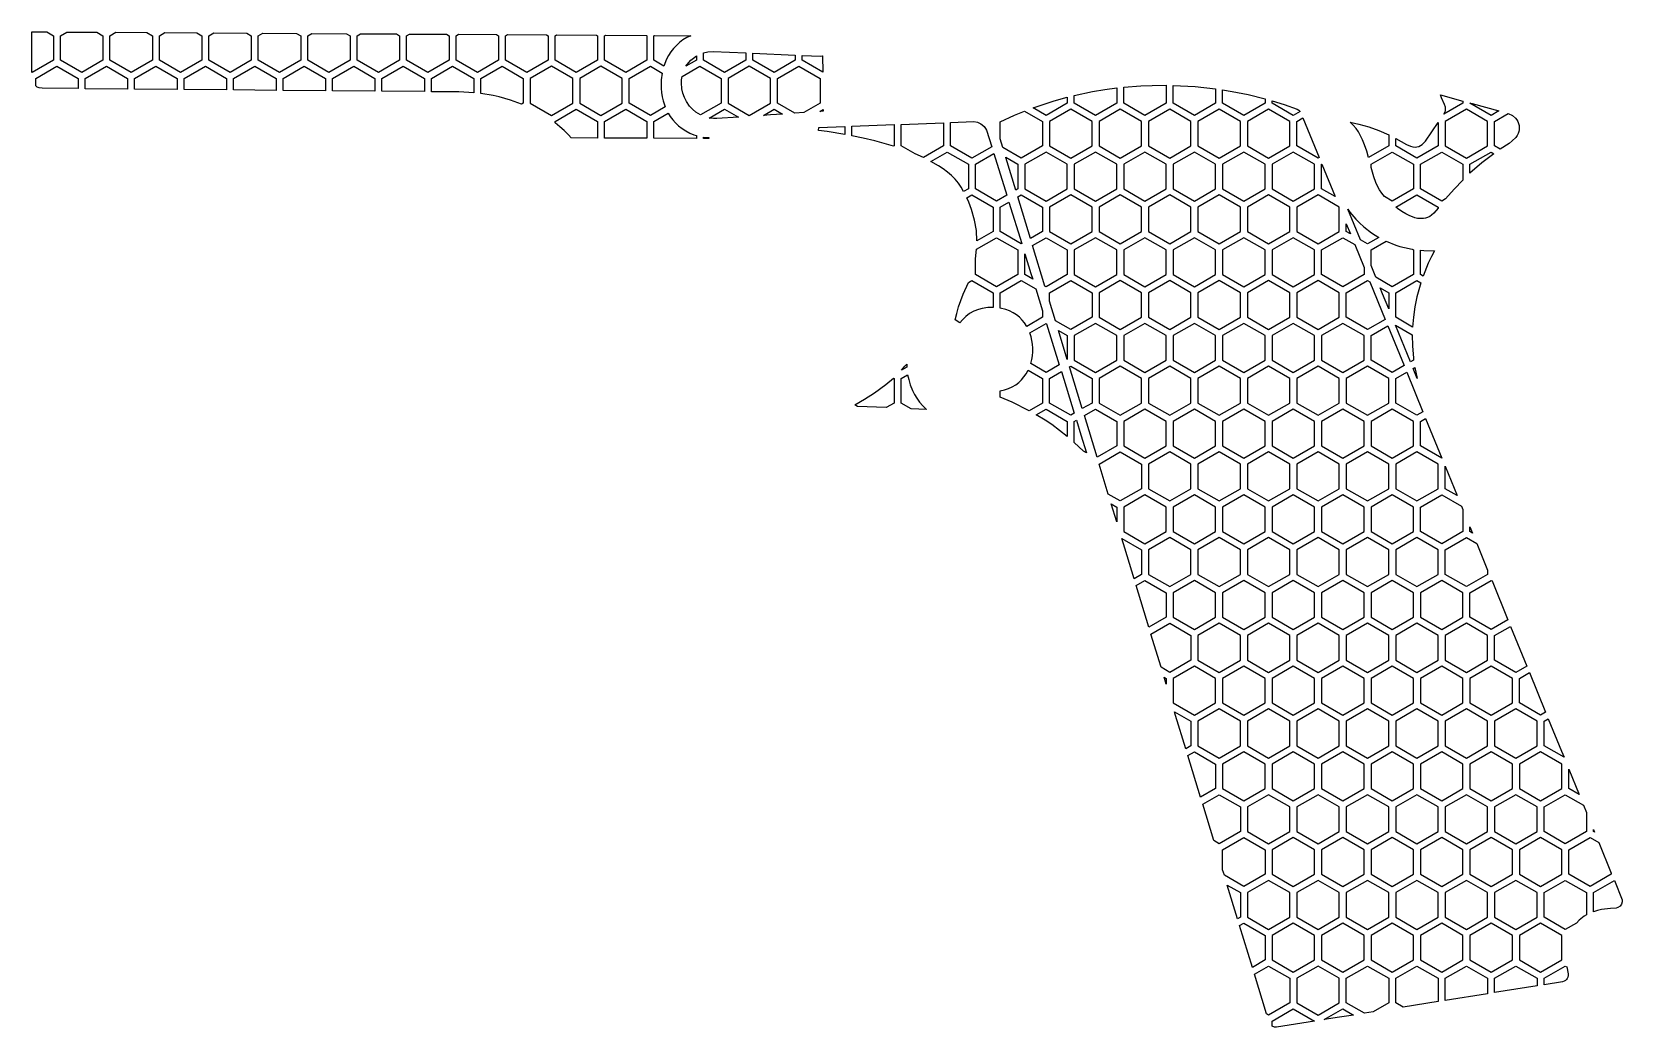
# Model space of a CAD drawing. Header units: millimetres. Extents: x 32 to 146, y -150 to -79.
import ezdxf

# ---------------------------------------------------------------- set-up
doc = ezdxf.new("R2010")
doc.units = ezdxf.units.MM

# ---------------------------------------------------------------- blocks, each defined once
blk = doc.blocks.new('HEX')
blk.add_lwpolyline([(1.516, 0.875), (0, 1.75), (-1.516, 0.875), (-1.516, -0.875), (0, -1.75), (1.516, -0.875)], close=True)

msp = doc.modelspace()

# ---------------------------------------------------------------- linework, layer by layer
for points in [[(31.953, -81.54), (31.953, -78.654), (33.026, -78.66), (33.499, -78.933), (33.499, -80.683), (31.984, -81.558), (31.953, -81.54)], [(34.458, -78.669), (36.593, -78.681), (37.03, -78.933), (37.03, -80.683), (35.515, -81.558), (33.999, -80.683), (33.999, -78.933), (34.458, -78.669)], [(37.954, -78.689), (40.161, -78.702), (40.562, -78.933), (40.562, -80.683), (39.046, -81.558), (37.53, -80.683), (37.53, -78.933), (37.954, -78.689)], [(41.449, -78.71), (43.728, -78.723), (44.093, -78.933), (44.093, -80.683), (42.577, -81.558), (41.062, -80.683), (41.062, -78.933), (41.449, -78.71)], [(44.945, -78.73), (47.296, -78.744), (47.624, -78.933), (47.624, -80.683), (46.108, -81.558), (44.593, -80.683), (44.593, -78.933), (44.945, -78.73)], [(48.44, -78.751), (50.863, -78.765), (51.155, -78.933), (51.155, -80.683), (49.639, -81.558), (48.124, -80.683), (48.124, -78.933), (48.44, -78.751)], [(51.936, -78.771), (54.43, -78.786), (54.686, -78.933), (54.686, -80.683), (53.17, -81.558), (51.655, -80.683), (51.655, -78.933), (51.936, -78.771)], [(55.431, -78.792), (57.998, -78.807), (58.217, -78.933), (58.217, -80.683), (56.701, -81.558), (55.186, -80.683), (55.186, -78.933), (55.431, -78.792)], [(58.927, -78.812), (61.565, -78.828), (61.748, -78.933), (61.748, -80.683), (60.232, -81.558), (58.717, -80.683), (58.717, -78.933), (58.927, -78.812)], [(62.422, -78.833), (65.132, -78.849), (65.279, -78.933), (65.279, -80.683), (63.764, -81.558), (62.248, -80.683), (62.248, -78.933), (62.422, -78.833)], [(65.918, -78.853), (68.7, -78.87), (68.81, -78.933), (68.81, -80.683), (67.295, -81.558), (65.779, -80.683), (65.779, -78.933), (65.918, -78.853)], [(69.413, -78.874), (72.267, -78.891), (72.341, -78.933), (72.341, -80.683), (70.826, -81.558), (69.31, -80.683), (69.31, -78.933), (69.413, -78.874)], [(72.909, -78.894), (75.835, -78.912), (75.872, -78.933), (75.872, -80.683), (74.357, -81.558), (72.841, -80.683), (72.841, -78.933), (72.909, -78.894)], [(76.404, -78.915), (79.006, -78.93), (78.716, -79.071), (78.447, -79.236), (78.199, -79.421), (77.973, -79.627), (77.768, -79.851), (77.584, -80.091), (77.421, -80.346), (77.28, -80.613), (77.089, -81.097), (76.372, -80.683), (76.372, -78.933), (76.404, -78.915)], [(78.662, -81.112), (78.857, -80.841), (79.008, -80.68), (79.189, -80.523), (79.403, -80.375), (79.403, -80.683), (78.662, -81.112)], [(79.909, -80.154), (80.226, -80.088), (80.592, -80.063), (82.935, -80.161), (82.935, -80.683), (81.419, -81.558), (79.903, -80.683), (79.909, -80.154)], [(83.435, -80.182), (86.466, -80.313), (86.466, -80.683), (84.95, -81.558), (83.435, -80.683), (83.435, -80.182)], [(88.279, -80.387), (88.379, -80.369), (88.415, -80.379), (88.424, -81.526), (86.966, -80.683), (86.966, -80.334), (88.279, -80.387)], [(35.265, -82.709), (32.703, -82.687), (32.48, -82.652), (32.346, -82.594), (32.234, -82.518), (32.234, -81.991), (33.749, -81.116), (35.265, -81.991), (35.265, -82.709)], [(38.796, -82.74), (35.765, -82.714), (35.765, -81.991), (37.28, -81.116), (38.796, -81.991), (38.796, -82.74)], [(42.327, -82.77), (39.296, -82.744), (39.296, -81.991), (40.812, -81.116), (42.327, -81.991), (42.327, -82.77)], [(45.858, -82.801), (42.827, -82.775), (42.827, -81.991), (44.343, -81.116), (45.858, -81.991), (45.858, -82.801)], [(49.389, -82.831), (46.358, -82.805), (46.358, -81.991), (47.874, -81.116), (49.389, -81.991), (49.389, -82.831)], [(52.92, -82.862), (49.889, -82.835), (49.889, -81.991), (51.405, -81.116), (52.92, -81.991), (52.92, -82.862)], [(56.451, -82.892), (53.42, -82.866), (53.42, -81.991), (54.936, -81.116), (56.451, -81.991), (56.451, -82.892)], [(59.982, -82.923), (56.951, -82.896), (56.951, -81.991), (58.467, -81.116), (59.982, -81.991), (59.982, -82.923)], [(63.514, -82.999), (62.451, -82.939), (60.482, -82.927), (60.482, -81.991), (61.998, -81.116), (63.514, -81.991), (63.514, -82.999)], [(66.921, -83.813), (66.131, -83.527), (65.322, -83.3), (64.89, -83.203), (64.014, -83.056), (64.014, -81.991), (65.529, -81.116), (67.045, -81.991), (67.045, -83.741), (66.921, -83.813)], [(76.96, -81.6), (76.893, -82.077), (76.879, -82.382), (76.887, -82.688), (76.916, -82.993), (76.967, -83.294), (77.038, -83.59), (77.182, -84.005), (76.122, -84.616), (74.607, -83.741), (74.607, -81.991), (76.122, -81.116), (76.96, -81.6)], [(79.701, -84.589), (79.366, -84.38), (79.131, -84.182), (78.921, -83.952), (78.705, -83.639), (78.555, -83.344), (78.444, -83.037), (78.371, -82.724), (78.335, -82.301), (78.345, -82.091), (78.378, -81.853), (79.653, -81.116), (81.169, -81.991), (81.169, -83.741), (79.701, -84.589)], [(87.068, -84.413), (86.44, -84.457), (85.2, -83.741), (85.2, -81.991), (86.716, -81.116), (88.231, -81.991), (88.231, -83.741), (87.068, -84.413)], [(106.387, -83.2), (107.689, -82.921), (108.576, -82.772), (109.418, -82.659), (109.418, -83.741), (107.902, -84.616), (106.387, -83.741), (106.387, -83.2)], [(109.918, -82.607), (111.14, -82.509), (111.958, -82.476), (112.949, -82.471), (112.949, -83.741), (111.433, -84.616), (109.918, -83.741), (109.918, -82.607)], [(113.449, -82.479), (115.013, -82.565), (116.48, -82.725), (116.48, -83.741), (114.964, -84.616), (113.449, -83.741), (113.449, -82.479)], [(116.98, -82.797), (117.658, -82.908), (118.8, -83.134), (120.011, -83.431), (120.011, -83.741), (118.495, -84.616), (116.98, -83.741), (116.98, -82.797)], [(104.014, -83.878), (104.949, -83.58), (105.887, -83.32), (105.887, -83.741), (104.371, -84.616), (103.446, -84.083), (104.014, -83.878)], [(120.511, -83.57), (121.381, -83.84), (122.293, -84.171), (122.415, -84.241), (122.509, -84.338), (122.027, -84.616), (120.511, -83.741), (120.511, -83.57)], [(132.774, -84.524), (132.884, -84.286), (132.901, -84.177), (132.892, -84.038), (132.829, -83.836), (132.604, -83.367), (132.544, -83.157), (134.135, -83.595), (134.135, -83.741), (132.774, -84.524)], [(134.635, -83.741), (134.79, -83.775), (136.699, -84.3), (136.151, -84.616), (134.635, -83.741)], [(72.341, -86.238), (70.458, -86.23), (70.262, -86.008), (69.953, -85.701), (69.665, -85.445), (69.31, -85.161), (69.31, -85.049), (70.826, -84.174), (72.341, -85.049), (72.341, -86.238)], [(75.872, -86.253), (72.841, -86.24), (72.841, -85.049), (74.357, -84.174), (75.872, -85.049), (75.872, -86.253)], [(79.403, -86.267), (76.372, -86.255), (76.372, -85.049), (77.398, -84.457), (77.538, -84.688), (77.716, -84.932), (77.916, -85.16), (78.137, -85.37), (78.379, -85.561), (78.643, -85.731), (78.928, -85.878), (79.234, -86), (79.403, -86.05), (79.403, -86.267)], [(82.401, -84.741), (80.86, -84.848), (80.63, -84.845), (80.325, -84.806), (81.419, -84.174), (82.401, -84.741)], [(85.549, -84.52), (84.692, -84.58), (84.186, -84.616), (84.95, -84.174), (85.549, -84.52)], [(88.447, -84.316), (88.213, -84.333), (88.207, -84.333), (88.446, -84.195), (88.447, -84.316)], [(95.616, -87.633), (95.018, -87.371), (94.028, -86.799), (94.028, -85.259), (97.059, -85.142), (97.059, -86.799), (95.616, -87.633)], [(97.559, -85.122), (99.21, -85.062), (99.474, -85.111), (99.713, -85.222), (99.82, -85.298), (99.948, -85.42), (100.054, -85.562), (100.118, -85.681), (100.489, -86.858), (99.074, -87.674), (97.559, -86.799), (97.559, -85.122)], [(101.09, -86.289), (101.09, -85.074), (102.119, -84.602), (102.841, -84.31), (104.121, -85.049), (104.121, -86.799), (102.606, -87.674), (101.278, -86.908), (101.09, -86.289)], [(122.714, -84.797), (123.871, -87.629), (123.792, -87.674), (122.277, -86.799), (122.277, -85.049), (122.714, -84.797)], [(127.396, -87.633), (127.265, -87.162), (127.117, -86.717), (126.97, -86.354), (126.834, -86.073), (126.679, -85.803), (126.503, -85.548), (126.305, -85.311), (126.082, -85.095), (126.697, -85.234), (127.423, -85.443), (128.134, -85.7), (128.839, -86.007), (128.839, -86.799), (127.396, -87.633)], [(129.339, -86.261), (130.099, -86.696), (130.387, -86.826), (130.552, -86.87), (130.72, -86.886), (130.856, -86.872), (130.988, -86.834), (131.11, -86.775), (131.222, -86.697), (131.468, -86.447), (132.37, -85.127), (132.37, -86.799), (130.854, -87.674), (129.339, -86.799), (129.339, -86.261)], [(138.152, -85.35), (138.161, -85.638), (138.135, -85.78), (138.087, -85.918), (138.013, -86.06), (137.92, -86.189), (137.661, -86.444), (137.429, -86.616), (136.802, -87.031), (136.401, -86.799), (136.401, -85.049), (137.366, -84.492), (137.67, -84.632), (137.884, -84.806), (137.981, -84.929), (138.059, -85.065), (138.152, -85.35)], [(80.286, -86.207), (80.293, -86.271), (79.903, -86.269), (79.903, -86.162), (80.286, -86.207)], [(89.997, -85.982), (88.753, -85.778), (88.131, -85.706), (88.14, -85.486), (89.997, -85.415), (89.997, -85.982)], [(93.487, -86.823), (92.137, -86.444), (91.31, -86.247), (90.497, -86.076), (90.497, -85.395), (93.528, -85.278), (93.528, -86.799), (93.487, -86.823)], [(98.482, -90.055), (98.301, -89.733), (98.11, -89.449), (97.885, -89.176), (97.627, -88.917), (97.34, -88.669), (97.026, -88.433), (96.688, -88.208), (96.151, -87.901), (97.309, -87.232), (98.824, -88.107), (98.824, -89.857), (98.482, -90.055)], [(100.641, -87.347), (101.562, -90.316), (100.84, -90.732), (99.324, -89.857), (99.324, -88.107), (100.641, -87.347)], [(128.539, -90.404), (128.354, -90.173), (128.187, -89.933), (128.039, -89.68), (127.911, -89.412), (127.764, -89.006), (127.575, -88.337), (127.573, -88.107), (129.089, -87.232), (130.604, -88.107), (130.604, -89.857), (129.089, -90.732), (128.539, -90.404)], [(134.129, -89.231), (133.499, -89.885), (132.891, -90.576), (132.62, -90.732), (131.104, -89.857), (131.104, -88.107), (132.62, -87.232), (134.135, -88.107), (134.129, -89.231)], [(136.345, -87.351), (135.478, -88.016), (134.635, -88.748), (134.635, -88.107), (136.151, -87.232), (136.345, -87.351)], [(102.203, -89.945), (101.499, -87.633), (101.492, -87.609), (102.356, -88.107), (102.356, -89.857), (102.203, -89.945)], [(124.062, -88.096), (125.01, -90.416), (124.042, -89.857), (124.042, -88.107), (124.062, -88.096)], [(99.44, -93.58), (99.396, -92.842), (99.27, -92.104), (99.052, -91.34), (98.85, -90.816), (98.708, -90.502), (99.074, -90.29), (100.59, -91.165), (100.59, -92.915), (99.44, -93.58)], [(101.713, -90.806), (102.634, -93.774), (102.606, -93.79), (101.09, -92.915), (101.09, -91.165), (101.713, -90.806)], [(103.26, -93.413), (102.353, -90.436), (102.606, -90.29), (104.121, -91.165), (104.121, -92.915), (103.26, -93.413)], [(132.36, -91.24), (132.048, -91.606), (131.899, -91.737), (131.768, -91.827), (131.612, -91.904), (131.464, -91.952), (131.313, -91.98), (131.107, -91.988), (130.899, -91.968), (130.691, -91.922), (130.287, -91.773), (130.049, -91.652), (129.769, -91.485), (129.463, -91.274), (129.339, -91.165), (130.854, -90.29), (132.37, -91.165), (132.36, -91.24)], [(126.07, -91.525), (126.5, -92.036), (126.756, -92.295), (127.06, -92.571), (127.61, -92.995), (128.131, -93.324), (127.323, -93.79), (126.821, -93.501), (125.929, -91.32), (126.07, -91.525)], [(126.099, -93.084), (125.808, -92.915), (125.808, -92.37), (126.099, -93.084)], [(99.324, -94.861), (99.416, -94.171), (100.84, -93.349), (102.356, -94.224), (102.356, -95.974), (100.84, -96.849), (99.324, -95.974), (99.324, -94.861)], [(104.292, -96.803), (103.409, -93.904), (104.371, -93.349), (105.887, -94.224), (105.887, -95.974), (104.371, -96.849), (104.292, -96.803)], [(126.408, -93.839), (127.073, -95.468), (127.073, -95.974), (125.558, -96.849), (124.042, -95.974), (124.042, -94.224), (125.558, -93.349), (126.408, -93.839)], [(128.657, -93.598), (129.34, -93.877), (129.64, -93.974), (129.953, -94.06), (130.523, -94.176), (130.604, -94.224), (130.604, -95.974), (129.089, -96.849), (127.915, -96.171), (127.573, -95.337), (127.573, -94.224), (128.657, -93.598)], [(131.341, -94.27), (132.117, -94.28), (131.895, -94.685), (131.663, -95.17), (131.295, -96.083), (131.104, -95.974), (131.104, -94.25), (131.341, -94.27)], [(102.856, -94.489), (103.291, -95.894), (103.416, -96.297), (102.856, -95.974), (102.856, -94.489)], [(100.59, -98.327), (100.207, -98.337), (99.817, -98.396), (99.545, -98.469), (99.21, -98.602), (98.908, -98.77), (98.637, -98.972), (98.398, -99.204), (98.225, -99.416), (97.888, -99.221), (97.996, -98.759), (98.128, -98.292), (98.283, -97.832), (98.46, -97.381), (98.822, -96.552), (99.074, -96.407), (100.59, -97.282), (100.59, -98.327)], [(103.634, -97), (104.121, -98.571), (104.121, -99.032), (102.996, -99.681), (102.837, -99.435), (102.667, -99.224), (102.475, -99.03), (102.261, -98.855), (102.025, -98.701), (101.768, -98.57), (101.488, -98.465), (101.09, -98.373), (101.09, -97.282), (102.606, -96.407), (103.634, -97)], [(104.621, -97.883), (104.621, -97.282), (106.137, -96.407), (107.652, -97.282), (107.652, -99.032), (106.137, -99.907), (105.046, -99.277), (104.621, -97.883)], [(127.497, -96.507), (128.588, -99.176), (127.323, -99.907), (125.808, -99.032), (125.808, -97.282), (127.323, -96.407), (127.497, -96.507)], [(131.132, -96.567), (130.855, -97.574), (130.712, -98.274), (130.602, -99.025), (130.541, -99.726), (129.339, -99.032), (129.339, -97.282), (130.854, -96.407), (131.132, -96.567)], [(128.839, -98.428), (128.4, -97.355), (128.224, -96.927), (128.839, -97.282), (128.839, -98.428)], [(104.407, -99.495), (105.314, -102.42), (104.371, -102.965), (103.276, -102.332), (103.351, -102.046), (103.397, -101.775), (103.421, -101.501), (103.424, -101.226), (103.405, -100.951), (103.365, -100.68), (103.303, -100.413), (103.211, -100.134), (104.371, -99.465), (104.407, -99.495)], [(128.779, -99.644), (129.935, -102.476), (129.089, -102.965), (127.573, -102.09), (127.573, -100.34), (128.779, -99.644)], [(130.519, -100.29), (130.532, -101.097), (130.604, -101.934), (130.604, -102.09), (130.389, -102.214), (129.317, -99.596), (130.519, -100.29)], [(105.887, -102.038), (105.259, -99.977), (105.887, -100.34), (105.887, -102.038)], [(94.49, -103.138), (94.563, -103.479), (94.676, -103.856), (94.838, -104.256), (94.978, -104.53), (95.146, -104.806), (95.344, -105.08), (95.576, -105.349), (95.843, -105.608), (94.74, -105.559), (94.028, -105.148), (94.028, -103.398), (94.49, -103.138)], [(94.053, -102.806), (94.297, -102.529), (94.427, -102.367), (94.429, -102.589), (94.053, -102.806)], [(103.163, -105.701), (101.958, -105.095), (101.09, -104.722), (101.09, -104.289), (101.415, -104.216), (101.699, -104.118), (101.962, -103.993), (102.202, -103.845), (102.422, -103.675), (102.619, -103.485), (102.795, -103.277), (102.95, -103.054), (103.089, -102.802), (104.121, -103.398), (104.121, -105.148), (103.163, -105.701)], [(105.466, -102.91), (106.387, -105.878), (106.137, -106.023), (104.621, -105.148), (104.621, -103.398), (105.466, -102.91)], [(106.956, -105.548), (106.05, -102.573), (106.137, -102.523), (107.652, -103.398), (107.652, -105.148), (106.956, -105.548)], [(130.126, -102.943), (131.283, -105.775), (130.854, -106.023), (129.339, -105.148), (129.339, -103.398), (130.126, -102.943)], [(130.706, -102.608), (130.87, -103.39), (130.58, -102.681), (130.706, -102.608)], [(90.715, -105.273), (91.402, -104.882), (92.121, -104.422), (92.922, -103.838), (93.479, -103.369), (93.528, -103.398), (93.528, -105.148), (92.953, -105.48), (90.916, -105.389), (90.715, -105.273)], [(105.887, -107.529), (104.775, -106.692), (104.311, -106.382), (103.668, -105.987), (104.371, -105.581), (105.887, -106.456), (105.887, -107.529)], [(108.012, -109.017), (107.106, -106.04), (107.902, -105.581), (109.418, -106.456), (109.418, -108.206), (108.012, -109.017)], [(106.539, -106.368), (106.863, -107.416), (107.266, -108.713), (107.054, -108.591), (106.387, -107.956), (106.387, -106.456), (106.539, -106.368)], [(131.474, -106.242), (132.63, -109.074), (132.62, -109.081), (131.104, -108.206), (131.104, -106.456), (131.474, -106.242)], [(108.813, -111.645), (108.162, -109.508), (109.668, -108.639), (111.183, -109.514), (111.183, -111.264), (109.668, -112.139), (108.813, -111.645)], [(132.87, -109.661), (133.727, -111.758), (132.87, -111.264), (132.87, -109.661)], [(109.418, -113.631), (109.026, -112.346), (109.418, -112.572), (109.418, -113.631)], [(134.135, -112.759), (134.135, -114.322), (132.62, -115.197), (131.104, -114.322), (131.104, -112.572), (132.62, -111.697), (134.035, -112.514), (134.135, -112.759)], [(134.635, -113.983), (134.816, -114.426), (134.635, -114.322), (134.635, -113.983)], [(110.653, -117.686), (109.987, -115.501), (109.78, -114.819), (111.183, -115.63), (111.183, -117.38), (110.653, -117.686)], [(135.125, -115.181), (135.901, -117.082), (135.901, -117.38), (134.385, -118.255), (132.87, -117.38), (132.87, -115.63), (134.385, -114.755), (135.125, -115.181)], [(111.709, -121.153), (110.802, -118.177), (111.433, -117.813), (112.949, -118.688), (112.949, -120.438), (111.709, -121.153)], [(136.214, -117.849), (137.347, -120.622), (136.151, -121.313), (134.635, -120.438), (134.635, -118.688), (136.151, -117.813), (136.214, -117.849)], [(112.58, -124.013), (111.858, -121.644), (113.199, -120.871), (114.714, -121.746), (114.714, -123.496), (113.199, -124.371), (112.58, -124.013)], [(137.538, -121.089), (138.694, -123.921), (137.916, -124.371), (136.401, -123.496), (136.401, -121.746), (137.538, -121.089)], [(112.793, -124.714), (112.949, -124.804), (112.949, -125.224), (112.793, -124.714)], [(138.885, -124.389), (140.042, -127.221), (139.682, -127.429), (138.166, -126.554), (138.166, -124.804), (138.885, -124.389)], [(114.349, -129.822), (113.625, -127.445), (113.547, -127.188), (114.714, -127.862), (114.714, -129.612), (114.349, -129.822)], [(140.233, -127.688), (141.177, -129.999), (141.354, -130.433), (139.932, -129.612), (139.932, -127.862), (140.233, -127.688)], [(115.405, -133.29), (114.499, -130.313), (114.964, -130.045), (116.48, -130.92), (116.48, -132.67), (115.405, -133.29)], [(141.698, -131.274), (142.444, -133.1), (141.698, -132.67), (141.698, -131.274)], [(116.347, -136.382), (115.555, -133.781), (116.73, -133.103), (118.245, -133.978), (118.245, -135.728), (116.73, -136.603), (116.347, -136.382)], [(142.963, -134.372), (142.963, -135.728), (141.448, -136.603), (139.932, -135.728), (139.932, -133.978), (141.448, -133.103), (142.752, -133.856), (142.963, -134.372)], [(116.98, -138.459), (116.98, -137.036), (118.495, -136.161), (120.011, -137.036), (120.011, -138.786), (118.495, -139.661), (117.101, -138.855), (116.98, -138.459)], [(143.842, -136.524), (144.729, -138.695), (144.729, -138.786), (143.213, -139.661), (141.698, -138.786), (141.698, -137.036), (143.213, -136.161), (143.842, -136.524)], [(143.533, -135.768), (143.463, -135.728), (143.463, -135.597), (143.533, -135.768)], [(118.046, -141.959), (117.314, -139.556), (118.245, -140.094), (118.245, -141.844), (118.046, -141.959)], [(142.8, -141.782), (142.441, -142.054), (142.235, -142.264), (141.448, -142.719), (139.932, -141.844), (139.932, -140.094), (141.448, -139.219), (142.963, -140.094), (142.963, -141.687), (142.8, -141.782)], [(145.502, -140.602), (145.508, -140.755), (145.458, -140.926), (145.353, -141.069), (145.204, -141.167), (145.085, -141.201), (144.666, -141.224), (144.028, -141.31), (143.741, -141.377), (143.463, -141.463), (143.463, -140.094), (144.949, -139.236), (145.502, -140.602)], [(119.102, -145.427), (118.195, -142.45), (118.495, -142.277), (120.011, -143.152), (120.011, -144.902), (119.102, -145.427)], [(120.114, -148.75), (119.252, -145.918), (120.261, -145.335), (121.777, -146.21), (121.777, -147.96), (120.261, -148.835), (120.114, -148.75)], [(127.721, -148.605), (127.097, -148.704), (125.808, -147.96), (125.808, -146.21), (127.323, -145.335), (128.839, -146.21), (128.839, -147.96), (127.721, -148.605)], [(132.37, -147.867), (129.866, -148.264), (129.339, -147.96), (129.339, -146.21), (130.854, -145.335), (132.37, -146.21), (132.37, -147.867)], [(135.901, -147.306), (132.87, -147.787), (132.87, -146.21), (134.385, -145.335), (135.901, -146.21), (135.901, -147.306)], [(139.432, -146.745), (136.401, -147.227), (136.401, -146.21), (137.916, -145.335), (139.432, -146.21), (139.432, -146.745)], [(141.551, -145.394), (141.652, -145.886), (141.654, -146.02), (141.631, -146.121), (141.588, -146.215), (141.527, -146.298), (141.45, -146.367), (141.36, -146.421), (141.257, -146.455), (139.932, -146.666), (139.932, -146.21), (141.448, -145.335), (141.551, -145.394)], [(123.542, -149.268), (120.837, -149.698), (120.677, -149.691), (120.511, -149.624), (120.511, -149.268), (122.027, -148.393), (123.542, -149.268)], [(126.313, -148.829), (125.316, -148.987), (124.229, -149.16), (125.558, -148.393), (126.313, -148.829)]]:
    msp.add_lwpolyline(points, close=True)

# ---------------------------------------------------------------- block references
for p in [(69.06, -82.866), (72.591, -82.866), (83.185, -82.866), (106.137, -85.924), (109.668, -85.924), (113.199, -85.924), (116.73, -85.924), (120.261, -85.924), (134.385, -85.924), (104.371, -88.982), (107.902, -88.982), (111.433, -88.982), (114.964, -88.982), (118.495, -88.982), (122.027, -88.982), (106.137, -92.04), (109.668, -92.04), (113.199, -92.04), (116.73, -92.04), (120.261, -92.04), (123.792, -92.04), (107.902, -95.099), (111.433, -95.099), (114.964, -95.099), (118.495, -95.099), (122.027, -95.099), (109.668, -98.157), (113.199, -98.157), (116.73, -98.157), (120.261, -98.157), (123.792, -98.157), (107.902, -101.215), (111.433, -101.215), (114.964, -101.215), (118.495, -101.215), (122.027, -101.215), (125.558, -101.215), (109.668, -104.273), (113.199, -104.273), (116.73, -104.273), (120.261, -104.273), (123.792, -104.273), (127.323, -104.273), (111.433, -107.331), (114.964, -107.331), (118.495, -107.331), (122.027, -107.331), (125.558, -107.331), (129.089, -107.331), (113.199, -110.389), (116.73, -110.389), (120.261, -110.389), (123.792, -110.389), (127.323, -110.389), (130.854, -110.389), (111.433, -113.447), (114.964, -113.447), (118.495, -113.447), (122.027, -113.447), (125.558, -113.447), (129.089, -113.447), (113.199, -116.505), (116.73, -116.505), (120.261, -116.505), (123.792, -116.505), (127.323, -116.505), (130.854, -116.505), (114.964, -119.563), (118.495, -119.563), (122.027, -119.563), (125.558, -119.563), (129.089, -119.563), (132.62, -119.563), (116.73, -122.621), (120.261, -122.621), (123.792, -122.621), (127.323, -122.621), (130.854, -122.621), (134.385, -122.621), (114.964, -125.679), (118.495, -125.679), (122.027, -125.679), (125.558, -125.679), (129.089, -125.679), (132.62, -125.679), (136.151, -125.679), (116.73, -128.737), (120.261, -128.737), (123.792, -128.737), (127.323, -128.737), (130.854, -128.737), (134.385, -128.737), (137.916, -128.737), (118.495, -131.795), (122.027, -131.795), (125.558, -131.795), (129.089, -131.795), (132.62, -131.795), (136.151, -131.795), (139.682, -131.795), (120.261, -134.853), (123.792, -134.853), (127.323, -134.853), (130.854, -134.853), (134.385, -134.853), (137.916, -134.853), (122.027, -137.911), (125.558, -137.911), (129.089, -137.911), (132.62, -137.911), (136.151, -137.911), (139.682, -137.911), (120.261, -140.969), (123.792, -140.969), (127.323, -140.969), (130.854, -140.969), (134.385, -140.969), (137.916, -140.969), (122.027, -144.027), (125.558, -144.027), (129.089, -144.027), (132.62, -144.027), (136.151, -144.027), (139.682, -144.027), (123.792, -147.085)]:
    msp.add_blockref('HEX', p)

doc.saveas('drawing.dxf')
